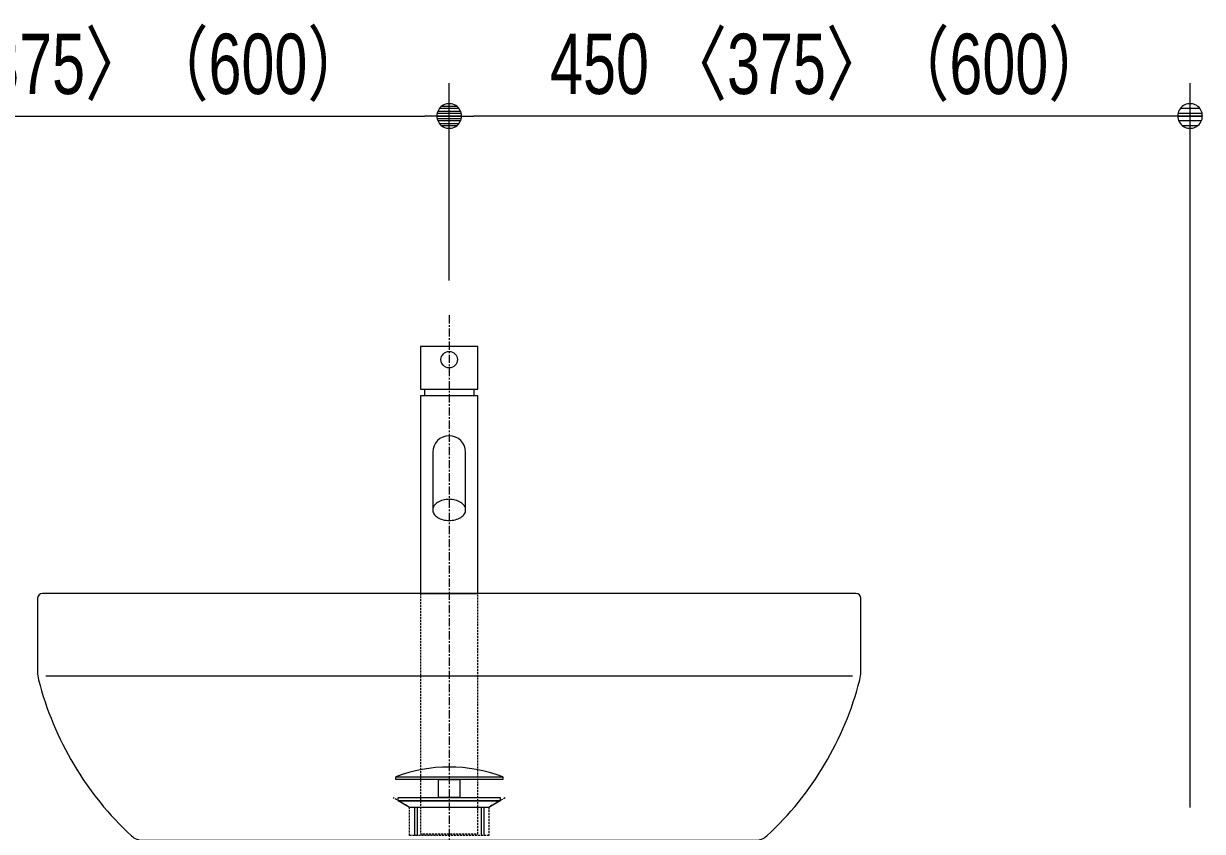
# Model space of a CAD drawing. Units: millimetres, scale not verified. Extents: x -6062 to 6062, y -3045 to 3045.
# Drawn here: x -5126 to -4410, y -1325 to -834 of the extents above; entities that cross this region are included whole.
import ezdxf
from ezdxf.enums import TextEntityAlignment as Align

# ---------------------------------------------------------------- set-up
doc = ezdxf.new("R2010")
doc.units = ezdxf.units.MM
doc.header["$LTSCALE"] = 20
doc.linetypes.add('CHAIN1', pattern=[8, 5, -1, 1, -1])
doc.linetypes.add('DASHED1', pattern=[1.8, 1.2, -0.6])
for name, color, linetype, lineweight in [('0-1_2寸法-1', 7, 'Continuous', 9), ('0-2_0', 7, 'Continuous', 9), ('0-3_5ボウル・キャビネット', 7, 'Continuous', 9), ('0-7_4給排水', 7, 'Continuous', 9)]:
    doc.layers.add(name, color=color, linetype=linetype, lineweight=lineweight)
doc.styles.add('ＭＳ Ｐゴシック', font='')
doc.styles.get('ＭＳ Ｐゴシック').set_extended_font_data('MS PGothic')

# ---------------------------------------------------------------- blocks, each defined once
blk = doc.blocks.new('_Dot')
at = {"layer": '0-2_0'}
for p, q in [((-10, 0), (-20, 0)), ((9.78, 2), (-9.78, 2)), ((7.99, 6), (-7.99, 6)), ((9.16, -3.98), (-9.16, -3.98)), ((6, -7.98), (-6, -7.98))]:
    blk.add_line(p, q, dxfattribs=at)
for points in [[(10, 0), (9.92, 1.25), (9.69, 2.49), (9.3, 3.68), (8.76, 4.82), (8.09, 5.88), (7.29, 6.85), (6.37, 7.71), (5.36, 8.44), (4.26, 9.05), (3.09, 9.51), (1.87, 9.82), (0.63, 9.98), (-0.63, 9.98), (-1.87, 9.82), (-3.09, 9.51), (-4.26, 9.05), (-5.36, 8.44), (-6.37, 7.71), (-7.29, 6.85), (-8.09, 5.88), (-8.76, 4.82), (-9.3, 3.68), (-9.69, 2.49), (-9.92, 1.25), (-10, 0), (0, 0)], [(-10, 0), (-9.92, -1.25), (-9.69, -2.49), (-9.3, -3.68), (-8.76, -4.82), (-8.09, -5.88), (-7.29, -6.85), (-6.37, -7.71), (-5.36, -8.44), (-4.26, -9.05), (-3.09, -9.51), (-1.87, -9.82), (-0.63, -9.98), (0.63, -9.98), (1.87, -9.82), (3.09, -9.51), (4.26, -9.05), (5.36, -8.44), (6.37, -7.71), (7.29, -6.85), (8.09, -5.88), (8.76, -4.82), (9.3, -3.68), (9.69, -2.49), (9.92, -1.25), (10, 0), (0, 0)]]:
    blk.add_lwpolyline(points, close=True, dxfattribs=at)
blk = doc.blocks.new('グループ-9')
at = {"layer": '0-3_5ボウル・キャビネット'}
for p, q in [((-56660, -23600), (-66540, -23600)), ((-66600, -23660), (-66600, -24551.2)), ((-56600, -24551.2), (-56600, -23660)), ((-66500, -24600), (-56700, -24600)), ((-65322.9, -26600), (-57877.1, -26600))]:
    blk.add_line(p, q, dxfattribs=at)
at = {"layer": '0-3_5ボウル・キャビネット', "linetype": 'DASHED1'}
blk.add_lwpolyline([(-60920, -26084.5), (-61120, -26200), (-61120, -26540), (-62080, -26540), (-62080, -26200), (-62280, -26084.5)], dxfattribs=at)
at = {"layer": '0-3_5ボウル・キャビネット'}
for centre, radius, start, end in [((-66540, -23660), 60, 90, 180), ((-56660, -23660), 60, 0, 90), ((-66200, -24551.2), 400, 180, 194.2917), ((-57000, -24551.2), 400, 345.7083, 0), ((-62814.8, -23688.9), 3893.3, 194.2917, 227.22797), ((-60385.2, -23688.9), 3893.3, 312.77203, 345.7083), ((-65322.9, -26400), 200, 227.22797, 270), ((-57877.1, -26400), 200, 270, 312.77203)]:
    blk.add_arc(centre, radius, start, end, dxfattribs=at)
blk = doc.blocks.new('グループ-12')
at = {"layer": '0-7_4給排水'}
for p, q in [((-61900, -21120), (-61900, -21200)), ((-61300, -21120), (-61300, -21200))]:
    blk.add_line(p, q, dxfattribs=at)
for points in [[(-61950, -20600), (-61950, -21120), (-61250, -21120), (-61250, -20600)], [(-61950, -23600), (-61250, -23600), (-61250, -21200), (-61950, -21200)]]:
    blk.add_lwpolyline(points, close=True, dxfattribs=at)
for points in [[(-61800, -21885.7), (-61800, -22585.7), (-61799.2, -22597.3), (-61796.7, -22609.1), (-61792.3, -22621.1), (-61786, -22633), (-61777.7, -22644.8), (-61767.4, -22656.1), (-61755.3, -22666.8), (-61741.4, -22676.6), (-61726.1, -22685.5), (-61709.4, -22693.3)], [(-61709.4, -22693.3), (-61691.9, -22699.9), (-61673.6, -22705.3), (-61655, -22709.3), (-61636.4, -22712.1), (-61618, -22713.8), (-61600, -22714.3), (-61582, -22713.8), (-61563.6, -22712.1), (-61545, -22709.3), (-61526.4, -22705.3), (-61508.1, -22699.9), (-61490.6, -22693.3), (-61473.9, -22685.5), (-61458.6, -22676.6), (-61444.7, -22666.8), (-61432.6, -22656.1), (-61422.3, -22644.8), (-61414, -22633), (-61407.7, -22621.1), (-61403.3, -22609.1), (-61400.8, -22597.3), (-61400, -22585.7), (-61400, -21885.7)], [(-61400, -22585.7), (-61400.8, -22574.2), (-61403.3, -22562.3), (-61407.7, -22550.3), (-61414, -22538.4), (-61422.3, -22526.7), (-61432.6, -22515.4), (-61444.7, -22504.7), (-61458.6, -22494.8), (-61473.9, -22485.9), (-61490.6, -22478.1), (-61508.1, -22471.5), (-61526.4, -22466.2), (-61545, -22462.1), (-61563.6, -22459.3), (-61582, -22457.7), (-61600, -22457.2), (-61618, -22457.7), (-61636.4, -22459.3), (-61655, -22462.1), (-61673.6, -22466.2), (-61691.9, -22471.5), (-61709.4, -22478.1), (-61726.1, -22485.9), (-61741.4, -22494.8), (-61755.3, -22504.7), (-61767.4, -22515.4), (-61777.7, -22526.7), (-61786, -22538.4), (-61792.3, -22550.3), (-61796.7, -22562.3), (-61799.2, -22574.2), (-61800, -22585.7)]]:
    blk.add_lwpolyline(points, dxfattribs=at)
at = {"layer": '0-7_4給排水', "linetype": 'DASHED1'}
blk.add_lwpolyline([(-61950, -26520), (-61250, -26520), (-61250, -23600), (-61950, -23600)], close=True, dxfattribs=at)
at = {"layer": '0-7_4給排水'}
blk.add_circle((-61600, -20760), 100, dxfattribs=at)
for start, end in [(90, 180), (0, 90)]:
    blk.add_arc((-61600, -21885.7), 200, start, end, dxfattribs=at)
blk = doc.blocks.new('グループ-30')
at = {"layer": '0-7_4給排水', "linetype": 'CHAIN1'}
blk.add_line((-61600, -20220), (-61600, -41300), dxfattribs=at)
at = {"layer": '0-7_4給排水'}
for p, q in [((-62020, -26200), (-62020, -26540)), ((-61990, -26200), (-61990, -26540)), ((-61210, -26200), (-61210, -26540)), ((-61180, -26200), (-61180, -26540))]:
    blk.add_line(p, q, dxfattribs=at)
for points in [[(-62250, -25830), (-60950, -25830), (-60950, -25860), (-62250, -25860)], [(-61730, -25860), (-61470, -25860), (-61470, -26080), (-61730, -26080)], [(-62220, -26080), (-60980, -26080), (-60980, -26120), (-62220, -26120)], [(-62081.3, -26200), (-62220, -26120), (-60980, -26120), (-61120.2, -26200)]]:
    blk.add_lwpolyline(points, close=True, dxfattribs=at)
blk.add_arc((-61600, -27530.4), 1820.4, 69.08018, 110.91982, dxfattribs=at)

msp = doc.modelspace()

# ---------------------------------------------------------------- linework, layer by layer
at = {"layer": '0-1_2寸法-1'}
for p, q in [((-4867.5, -990), (-4867.5, -870)), ((-4867.5, -990), (-4867.5, -870)), ((-4417.5, -1310), (-4417.5, -870)), ((-5302.49, -890), (-4882.51, -890)), ((-4432.51, -890), (-4852.49, -890))]:
    msp.add_line(p, q, dxfattribs=at)

# ---------------------------------------------------------------- block references
at = {"layer": '0-1_2寸法-1', "xscale": 0.7503418, "yscale": 0.7503418}
for p in [(-4867.5, -890), (-4417.5, -890)]:
    msp.add_blockref('_Dot', p, dxfattribs=at)
at = {"layer": '0-1_2寸法-1', "xscale": 0.7503418, "yscale": 0.7503418, "rotation": 180}
msp.add_blockref('_Dot', (-4867.5, -890), dxfattribs=at)
at = {"layer": '0-3_5ボウル・キャビネット', "xscale": 0.05, "yscale": 0.05}
msp.add_blockref('グループ-9', (-1787.5, 0), dxfattribs=at)
at = {"layer": '0-7_4給排水', "xscale": 0.05, "yscale": 0.05}
for name in ['グループ-30', 'グループ-12']:
    msp.add_blockref(name, (-1787.5, 0), dxfattribs=at)

# ---------------------------------------------------------------- texts
at = {"layer": '0-1_2寸法-1', "style": 'ＭＳ Ｐゴシック', "width": 0.75}
for p in [(-5256.19, -887.65), (-4806.19, -887.65)]:
    msp.add_text('450 〈375〉（600）', height=36.66, dxfattribs=at).set_placement(p, align=Align.BOTTOM_LEFT)

doc.saveas('drawing.dxf')
